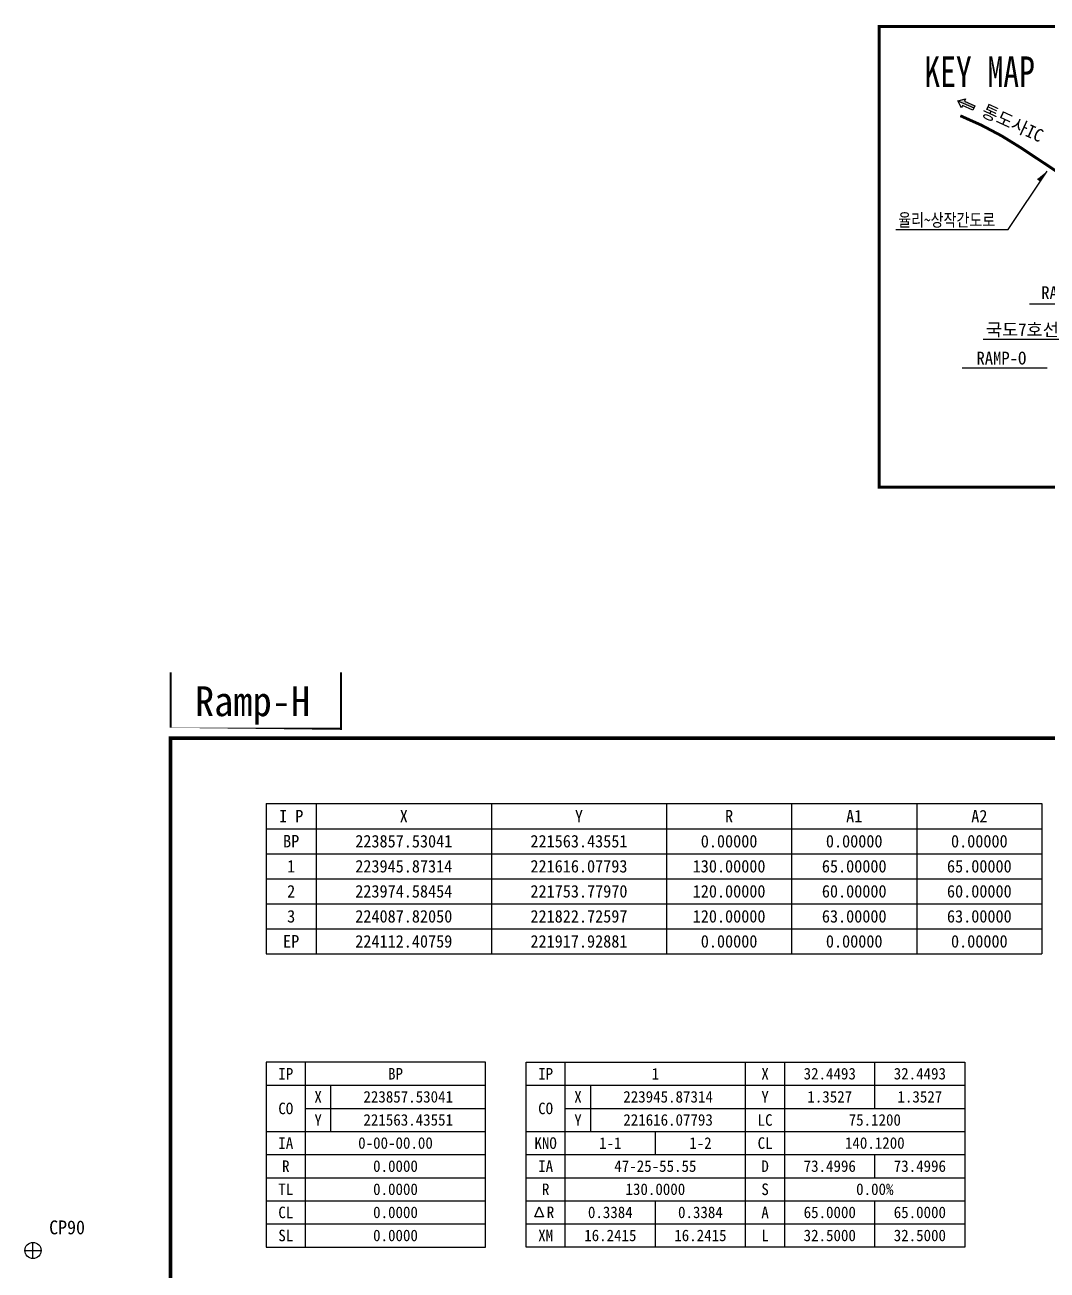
# Model space of a CAD drawing. Header units: metres. Extents: x 219215 to 220758, y 221330 to 222332.
# Drawn here: x 220025 to 220467, y 221793 to 222332 of the extents above; entities that cross this region are included whole.
import ezdxf
from ezdxf.enums import TextEntityAlignment as Align

# ---------------------------------------------------------------- set-up
doc = ezdxf.new("R2010")
doc.units = ezdxf.units.M
doc.linetypes.add('HIDDEN', pattern=[0.375, 0.25, -0.125])
for name, color, linetype in [('CA-ALGN-TBSM', 2, 'Continuous'), ('CA-ALGN-국도7호선', 2, 'Continuous'), ('CA-LEAL', 1, 'Continuous'), ('CA-TABL-LIN1', 4, 'Continuous'), ('CA-TABL-LIN2', 1, 'Continuous'), ('CA-TABL-TEX2', 3, 'Continuous'), ('CA-TEXT', 3, 'Continuous'), ('CV-SURV-SYMB', 3, 'Continuous'), ('CV-SURV-TEXT', 3, 'Continuous'), ('CZ-LIN1', 7, 'Continuous'), ('CZ-SYMB', 2, 'Continuous'), ('CZ-TEX1', 6, 'Continuous'), ('CZ-TEXT', 3, 'Continuous')]:
    doc.layers.add(name, color=color, linetype=linetype)
doc.styles.add('GHS', font='DotumChe.ttf')
doc.styles.add('GTXT', font='DotumChe.ttf')
doc.styles.add('Han_Romanstyle', font='DotumChe.ttf')
doc.styles.add('견고딕', font='DotumChe.ttf')
doc.styles.add('돋움체', font='DotumChe.ttf')

# ---------------------------------------------------------------- blocks, each defined once
blk = doc.blocks.new('CZDIRA2')
blk.add_hatch(color=256).paths.add_polyline_path([(0, 0), (0, -1.999999999999991), (9.333333333333256, -1.999999999999992), (9.333333333333256, -3.999999999999991), (14.66666666666663, 0)])
blk.add_line((14.66666666666663, 0), (0, 0))
blk.add_lwpolyline([(9.333333333333256, 4), (14.66666666666663, 0), (9.333333333333256, -3.999999999999991), (9.333333333333256, -1.999999999999992), (0, -1.999999999999992), (0, 2), (9.333333333333256, 2)], close=True)
blk = doc.blocks.new('CACTCRV')
at = {"layer": 'CA-TABL-LIN1'}
blk.add_line((-15.25, -20), (-15.25, 20), dxfattribs=at)
blk.add_lwpolyline([(-23.75, -20), (23.75, -20), (23.75, 20), (-23.75, 20)], close=True, dxfattribs=at)
at = {"layer": 'CA-TABL-LIN2'}
for p, q in [((-23.75, 15), (23.75, 15)), ((-9.75, 5), (-9.75, 15)), ((-15.25, 10), (23.75, 10)), ((-23.75, 5), (23.75, 5)), ((-23.75, 0), (23.75, 0)), ((-23.75, -5), (23.75, -5)), ((-23.75, -10), (23.75, -10)), ((-23.75, -15), (23.75, -15))]:
    blk.add_line(p, q, dxfattribs=at)
at = {"layer": 'CA-TABL-TEX2', "style": 'GTXT'}
for s, p in [('IP', (-19.5, 17.5)), ('X', (-12.5, 12.5)), ('CO', (-19.5, 10)), ('Y', (-12.5, 7.5)), ('IA', (-19.5, 2.5)), ('R', (-19.5, -2.5)), ('TL', (-19.5, -7.5)), ('CL', (-19.5, -12.5)), ('SL', (-19.5, -17.5))]:
    blk.add_text(s, height=2.5, dxfattribs=at).set_placement(p, align=Align.MIDDLE_CENTER)
at = {"layer": 'CA-TABL-TEX2', "style": 'GTXT', "flags": 4}
for tag, p in [('IPNO', (4.249999359919457, 17.50000162638025)), ('COX', (7, 12.5)), ('COY', (7, 7.5)), ('IA', (4.25, 2.5)), ('R', (4.25, -2.5)), ('TL', (4.25, -7.5)), ('CL', (4.25, -12.5)), ('SL', (4.25, -17.5))]:
    blk.add_attdef(tag, text='', height=2.5, dxfattribs=at).set_placement(p, align=Align.MIDDLE)
blk = doc.blocks.new('CACTSPR')
at = {"layer": 'CA-TABL-LIN1'}
for p, q in [((0, -20), (0, 20)), ((8.5, -20), (8.5, 20))]:
    blk.add_line(p, q, dxfattribs=at)
blk.add_lwpolyline([(47.4999999999709, -20), (-47.5, -20), (-47.5, 20), (47.4999999999709, 20)], close=True, dxfattribs=at)
blk.add_lwpolyline([(-39, -20), (-39, 20)], dxfattribs=at)
at = {"layer": 'CA-TABL-LIN2'}
for p, q in [((28, 10), (28, 20)), ((-47.5, 15), (47.4999999999709, 15)), ((-33.5, 5), (-33.5, 15)), ((-39, 10), (47.5, 10)), ((-47.5, 5), (47.4999999999709, 5)), ((-19.5, 0), (-19.5, 5)), ((-47.5, 0), (47.4999999999709, 0)), ((28, -5), (28, 0)), ((-47.5, -5), (47.4999999999709, -5)), ((-47.5, -10), (47.4999999999709, -10)), ((-19.5, -20), (-19.5, -10)), ((28, -20), (28, -10)), ((-47.5, -15), (47.4999999999709, -15))]:
    blk.add_line(p, q, dxfattribs=at)
at = {"layer": 'CA-TABL-TEX2'}
blk.add_lwpolyline([(-44.67101316927119, -11.30628069797876), (-43.72807519867274, -13.49389222546324), (-45.61395113986964, -13.49389222546324)], close=True, dxfattribs=at)
at = {"layer": 'CA-TABL-TEX2', "style": 'GTXT'}
for s, p in [('IP', (-43.25, 17.5)), ('X', (4.25, 17.5)), ('X', (-36.25, 12.5)), ('Y', (4.25, 12.5)), ('CO', (-43.25, 10)), ('Y', (-36.25, 7.5)), ('LC', (4.25, 7.5)), ('KNO', (-43.25, 2.5)), ('CL', (4.25, 2.5)), ('IA', (-43.25, -2.5)), ('D', (4.25, -2.5)), ('R', (-43.25, -7.5)), ('S', (4.25, -7.5)), ('A', (4.25, -12.5)), ('XM', (-43.25, -17.5)), ('L', (4.25, -17.5))]:
    blk.add_text(s, height=2.5, dxfattribs=at).set_placement(p, align=Align.MIDDLE_CENTER)
blk.add_text('R', height=2.5, dxfattribs=at).set_placement((-42.19743679772364, -12.48919197084615), align=Align.MIDDLE)
at = {"layer": 'CA-TABL-TEX2', "style": 'GTXT', "flags": 4}
for tag, p in [('IPNO', (-19.50000064008054, 17.50000162638025)), ('X1', (18.25, 17.5)), ('X2', (37.75, 17.5)), ('COX', (-16.75, 12.5)), ('Y1', (18.25, 12.5)), ('Y2', (37.75, 12.5)), ('COY', (-16.75, 7.5)), ('LC', (28, 7.5)), ('KNO1', (-29.25000064008054, 2.500001626380254)), ('KNO2', (-9.750000640080543, 2.500001626380254)), ('CL', (28, 2.5)), ('IA', (-19.50000064008054, -2.499998373619746)), ('D1', (18.25, -2.5)), ('D2', (37.75, -2.5)), ('R', (-19.50000064008054, -7.499998373619746)), ('S', (28, -7.5)), ('DR1', (-29.25000064008054, -12.49999837361975)), ('DR2', (-9.750000640080543, -12.49999837361975)), ('A1', (18.25, -12.5)), ('A2', (37.75, -12.5)), ('XM1', (-29.25000064008054, -17.49999837361975)), ('XM2', (-9.750000640080543, -17.49999837361975)), ('SL1', (18.25, -17.5)), ('SL2', (37.75, -17.5))]:
    blk.add_attdef(tag, text='', height=2.5, dxfattribs=at).set_placement(p, align=Align.MIDDLE)

msp = doc.modelspace()

# ---------------------------------------------------------------- hatches: boundary and pattern name
at = {"layer": 'CA-LEAL'}
msp.add_hatch(color=256, dxfattribs=at).paths.add_polyline_path([(220463.323387225, 222265.6408355749), (220464.6245358814, 222264.7738229517), (220467.4093190915, 222268.9530203893)])

# ---------------------------------------------------------------- linework, layer by layer
at = {"layer": 'CA-ALGN-국도7호선', "linetype": 'HIDDEN', "const_width": 1.233957823445038, "flags": 128}
msp.add_lwpolyline([(220482.5500477005, 222261.474472833), (220456.134471809, 222279.0048073262, 0.04973114304508963), (220429.8516625203, 222292.906521061, 0.04973114304508963)], format="xyb", dxfattribs=at)
at = {"layer": 'CA-LEAL'}
for p, q in [((220450.5322430914, 222243.6251483616), (220467.4093190915, 222268.9530203902)), ((220463.3233872251, 222265.6408355757), (220464.6245358814, 222264.7738229528)), ((220401.9947980281, 222243.6251483615), (220450.5322430914, 222243.6251483616)), ((220459.7540064393, 222211.4736653715), (220495.1990604634, 222211.4736653715)), ((220439.7319030686, 222196.1498457645), (220476.5177180192, 222196.1498457649)), ((220430.6553271615, 222183.8364993199), (220467.441142112, 222183.83649932))]:
    msp.add_line(p, q, dxfattribs=at)
at = {"layer": 'CA-TABL-LIN1', "linetype": 'Continuous'}
for p, q in [((220129.3261300017, 221995.1781866938), (220465.159463335, 221995.1781866938)), ((220129.3261300017, 221995.1781866938), (220129.3261300017, 221930.1781866938)), ((220150.9927966683, 221995.1781866938), (220150.9927966683, 221984.3448533604)), ((220226.8261300017, 221995.1781866938), (220226.8261300017, 221984.3448533604)), ((220302.659463335, 221995.1781866938), (220302.659463335, 221984.3448533604)), ((220356.8261300017, 221995.1781866938), (220356.8261300017, 221984.3448533604)), ((220410.9927966683, 221995.1781866938), (220410.9927966683, 221984.3448533604)), ((220465.159463335, 221995.1781866938), (220465.159463335, 221984.3448533604)), ((220129.3261300017, 221984.3448533604), (220150.9927966683, 221984.3448533604)), ((220150.9927966683, 221984.3448533604), (220226.8261300017, 221984.3448533604)), ((220150.9927966683, 221984.3448533604), (220150.9927966683, 221973.5115200271)), ((220226.8261300017, 221984.3448533604), (220302.659463335, 221984.3448533604)), ((220226.8261300017, 221984.3448533604), (220226.8261300017, 221973.5115200271)), ((220302.659463335, 221984.3448533604), (220356.8261300017, 221984.3448533604)), ((220302.659463335, 221984.3448533604), (220302.659463335, 221973.5115200271)), ((220356.8261300017, 221984.3448533604), (220410.9927966683, 221984.3448533604)), ((220356.8261300017, 221984.3448533604), (220356.8261300017, 221973.5115200271)), ((220410.9927966683, 221984.3448533604), (220465.159463335, 221984.3448533604)), ((220410.9927966683, 221984.3448533604), (220410.9927966683, 221973.5115200271)), ((220465.159463335, 221984.3448533604), (220465.159463335, 221973.5115200271)), ((220129.3261300017, 221973.5115200271), (220150.9927966683, 221973.5115200271)), ((220150.9927966683, 221973.5115200271), (220226.8261300017, 221973.5115200271)), ((220150.9927966683, 221973.5115200271), (220150.9927966683, 221962.6781866938)), ((220226.8261300017, 221973.5115200271), (220302.659463335, 221973.5115200271)), ((220226.8261300017, 221973.5115200271), (220226.8261300017, 221962.6781866938)), ((220302.659463335, 221973.5115200271), (220356.8261300017, 221973.5115200271)), ((220302.659463335, 221973.5115200271), (220302.659463335, 221962.6781866938)), ((220356.8261300017, 221973.5115200271), (220410.9927966683, 221973.5115200271)), ((220356.8261300017, 221973.5115200271), (220356.8261300017, 221962.6781866938)), ((220410.9927966683, 221973.5115200271), (220465.159463335, 221973.5115200271)), ((220410.9927966683, 221973.5115200271), (220410.9927966683, 221962.6781866938)), ((220465.159463335, 221973.5115200271), (220465.159463335, 221962.6781866938)), ((220129.3261300017, 221962.6781866938), (220150.9927966683, 221962.6781866938)), ((220150.9927966683, 221962.6781866938), (220226.8261300017, 221962.6781866938)), ((220150.9927966683, 221962.6781866938), (220150.9927966683, 221951.8448533604)), ((220226.8261300017, 221962.6781866938), (220302.659463335, 221962.6781866938)), ((220226.8261300017, 221962.6781866938), (220226.8261300017, 221951.8448533604)), ((220302.659463335, 221962.6781866938), (220356.8261300017, 221962.6781866938)), ((220302.659463335, 221962.6781866938), (220302.659463335, 221951.8448533604)), ((220356.8261300017, 221962.6781866938), (220410.9927966683, 221962.6781866938)), ((220356.8261300017, 221962.6781866938), (220356.8261300017, 221951.8448533604)), ((220410.9927966683, 221962.6781866938), (220465.159463335, 221962.6781866938)), ((220410.9927966683, 221962.6781866938), (220410.9927966683, 221951.8448533604)), ((220465.159463335, 221962.6781866938), (220465.159463335, 221951.8448533605)), ((220129.3261300017, 221951.8448533604), (220150.9927966683, 221951.8448533604)), ((220150.9927966683, 221951.8448533604), (220226.8261300017, 221951.8448533604)), ((220150.9927966683, 221951.8448533604), (220150.9927966683, 221941.0115200271)), ((220226.8261300017, 221951.8448533604), (220302.659463335, 221951.8448533604)), ((220226.8261300017, 221951.8448533604), (220226.8261300017, 221941.0115200271)), ((220302.659463335, 221951.8448533604), (220356.8261300017, 221951.8448533604)), ((220302.659463335, 221951.8448533604), (220302.659463335, 221941.0115200271)), ((220356.8261300017, 221951.8448533604), (220410.9927966683, 221951.8448533604)), ((220356.8261300017, 221951.8448533604), (220356.8261300017, 221941.0115200271)), ((220410.9927966683, 221951.8448533604), (220465.159463335, 221951.8448533605)), ((220410.9927966683, 221951.8448533604), (220410.9927966683, 221941.0115200271)), ((220465.159463335, 221951.8448533605), (220465.159463335, 221941.0115200271)), ((220129.3261300017, 221941.0115200271), (220150.9927966683, 221941.0115200271)), ((220150.9927966683, 221941.0115200271), (220226.8261300017, 221941.0115200271)), ((220150.9927966683, 221941.0115200271), (220150.9927966684, 221930.1781866938)), ((220226.8261300017, 221941.0115200271), (220302.659463335, 221941.0115200271)), ((220226.8261300017, 221941.0115200271), (220226.8261300017, 221930.1781866938)), ((220302.659463335, 221941.0115200271), (220356.8261300017, 221941.0115200271)), ((220302.659463335, 221941.0115200271), (220302.659463335, 221930.1781866938)), ((220356.8261300017, 221941.0115200271), (220410.9927966683, 221941.0115200271)), ((220356.8261300017, 221941.0115200271), (220356.8261300017, 221930.1781866938)), ((220410.9927966683, 221941.0115200271), (220465.159463335, 221941.0115200271)), ((220410.9927966683, 221941.0115200271), (220410.9927966684, 221930.1781866938)), ((220465.159463335, 221941.0115200271), (220465.159463335, 221930.1781866938)), ((220129.3261300017, 221930.1781866938), (220150.9927966684, 221930.1781866938)), ((220150.9927966684, 221930.1781866938), (220226.8261300017, 221930.1781866938)), ((220226.8261300017, 221930.1781866938), (220302.659463335, 221930.1781866938)), ((220302.659463335, 221930.1781866938), (220356.8261300017, 221930.1781866938)), ((220356.8261300017, 221930.1781866938), (220410.9927966684, 221930.1781866938)), ((220410.9927966684, 221930.1781866938), (220465.159463335, 221930.1781866938))]:
    msp.add_line(p, q, dxfattribs=at)
at = {"layer": 'CV-SURV-SYMB'}
for p, q in [((220024.8797354299, 221801.7892910417), (220031.8797354299, 221801.7892910417)), ((220028.3797354299, 221798.2892910417), (220028.3797354299, 221805.2892910417))]:
    msp.add_line(p, q, dxfattribs=at)
msp.add_circle((220028.3797354299, 221801.7892910417), 3.5, dxfattribs=at)
msp.add_point((220028.3797354299, 221801.7892910417), dxfattribs=at)
at = {"layer": 'CZ-LIN1'}
for points, const_width in [([(220394.6541167657, 222132.1384858694), (220757.085985998, 222132.1384858694), (220757.085985998, 222331.5839252784), (220394.6541167661, 222331.5839252784)], 1.274129999999999), ([(220161.774286513, 222027.5633374176), (220161.7742865126, 222052.0254755128), (220087.9380964805, 222052.0254755116), (220087.9380964809, 222027.5633374165)], 0.8999999999999999), ([(220087.9380964809, 222023.4943509741), (220726.8571306111, 222023.4943509741), (220726.8571306111, 221398.671595276), (220087.9380964809, 221398.671595276)], 1.5)]:
    msp.add_lwpolyline(points, close=True, dxfattribs=dict(at, const_width=const_width))

# ---------------------------------------------------------------- block references
at = {"layer": 'CA-ALGN-TBSM'}
ref = msp.add_blockref('CACTCRV', (220176.8261300017, 221843.2679628433), dxfattribs=dict(at, xscale=2, yscale=2, zscale=2))
ref.add_attrib('IPNO', 'BP', dxfattribs={"layer": 'CA-TABL-TEX2', "height": 5, "style": 'GTXT'}).set_placement((220185.3261287215, 221878.2679660961), align=Align.MIDDLE)
ref.add_attrib('COX', '223857.53041', dxfattribs={"layer": 'CA-TABL-TEX2', "height": 5, "style": 'GTXT'}).set_placement((220190.8261300017, 221868.2679628433), align=Align.MIDDLE)
ref.add_attrib('COY', '221563.43551', dxfattribs={"layer": 'CA-TABL-TEX2', "height": 5, "style": 'GTXT'}).set_placement((220190.8261300017, 221858.2679628433), align=Align.MIDDLE)
ref.add_attrib('IA', '0-00-00.00', dxfattribs={"layer": 'CA-TABL-TEX2', "height": 5, "style": 'GTXT'}).set_placement((220185.3261300017, 221848.2679628433), align=Align.MIDDLE)
ref.add_attrib('R', '0.0000', dxfattribs={"layer": 'CA-TABL-TEX2', "height": 5, "style": 'GTXT'}).set_placement((220185.3261300017, 221838.2679628433), align=Align.MIDDLE)
ref.add_attrib('TL', '0.0000', dxfattribs={"layer": 'CA-TABL-TEX2', "height": 5, "style": 'GTXT'}).set_placement((220185.3261300017, 221828.2679628433), align=Align.MIDDLE)
ref.add_attrib('CL', '0.0000', dxfattribs={"layer": 'CA-TABL-TEX2', "height": 5, "style": 'GTXT'}).set_placement((220185.3261300017, 221818.2679628433), align=Align.MIDDLE)
ref.add_attrib('SL', '0.0000', dxfattribs={"layer": 'CA-TABL-TEX2', "height": 5, "style": 'GTXT'}).set_placement((220185.3261300017, 221808.2679628433), align=Align.MIDDLE)
ref = msp.add_blockref('CACTSPR', (220336.8261300017, 221843.2679628433), dxfattribs=dict(at, xscale=2, yscale=2, zscale=2))
ref.add_attrib('IPNO', '1', dxfattribs={"layer": 'CA-TABL-TEX2', "height": 5, "style": 'GTXT'}).set_placement((220297.8261287215, 221878.2679660961), align=Align.MIDDLE)
ref.add_attrib('COX', '223945.87314', dxfattribs={"layer": 'CA-TABL-TEX2', "height": 5, "style": 'GTXT'}).set_placement((220303.3261300017, 221868.2679628433), align=Align.MIDDLE)
ref.add_attrib('COY', '221616.07793', dxfattribs={"layer": 'CA-TABL-TEX2', "height": 5, "style": 'GTXT'}).set_placement((220303.3261300017, 221858.2679628433), align=Align.MIDDLE)
ref.add_attrib('KNO1', '1-1', dxfattribs={"layer": 'CA-TABL-TEX2', "height": 5, "style": 'GTXT'}).set_placement((220278.3261287215, 221848.2679660961), align=Align.MIDDLE)
ref.add_attrib('KNO2', '1-2', dxfattribs={"layer": 'CA-TABL-TEX2', "height": 5, "style": 'GTXT'}).set_placement((220317.3261287215, 221848.2679660961), align=Align.MIDDLE)
ref.add_attrib('IA', '47-25-55.55', dxfattribs={"layer": 'CA-TABL-TEX2', "height": 5, "style": 'GTXT'}).set_placement((220297.8261287215, 221838.2679660961), align=Align.MIDDLE)
ref.add_attrib('R', '130.0000', dxfattribs={"layer": 'CA-TABL-TEX2', "height": 5, "style": 'GTXT'}).set_placement((220297.8261287215, 221828.2679660961), align=Align.MIDDLE)
ref.add_attrib('DR1', '0.3384', dxfattribs={"layer": 'CA-TABL-TEX2', "height": 5, "style": 'GTXT'}).set_placement((220278.3261287215, 221818.2679660961), align=Align.MIDDLE)
ref.add_attrib('DR2', '0.3384', dxfattribs={"layer": 'CA-TABL-TEX2', "height": 5, "style": 'GTXT'}).set_placement((220317.3261287215, 221818.2679660961), align=Align.MIDDLE)
ref.add_attrib('XM1', '16.2415', dxfattribs={"layer": 'CA-TABL-TEX2', "height": 5, "style": 'GTXT'}).set_placement((220278.3261287215, 221808.2679660961), align=Align.MIDDLE)
ref.add_attrib('XM2', '16.2415', dxfattribs={"layer": 'CA-TABL-TEX2', "height": 5, "style": 'GTXT'}).set_placement((220317.3261287215, 221808.2679660961), align=Align.MIDDLE)
ref.add_attrib('X1', '32.4493', dxfattribs={"layer": 'CA-TABL-TEX2', "height": 5, "style": 'GTXT'}).set_placement((220373.3261300017, 221878.2679628433), align=Align.MIDDLE)
ref.add_attrib('X2', '32.4493', dxfattribs={"layer": 'CA-TABL-TEX2', "height": 5, "style": 'GTXT'}).set_placement((220412.3261300017, 221878.2679628433), align=Align.MIDDLE)
ref.add_attrib('Y1', '1.3527', dxfattribs={"layer": 'CA-TABL-TEX2', "height": 5, "style": 'GTXT'}).set_placement((220373.3261300017, 221868.2679628433), align=Align.MIDDLE)
ref.add_attrib('Y2', '1.3527', dxfattribs={"layer": 'CA-TABL-TEX2', "height": 5, "style": 'GTXT'}).set_placement((220412.3261300017, 221868.2679628433), align=Align.MIDDLE)
ref.add_attrib('LC', '75.1200', dxfattribs={"layer": 'CA-TABL-TEX2', "height": 5, "style": 'GTXT'}).set_placement((220392.8261300017, 221858.2679628433), align=Align.MIDDLE)
ref.add_attrib('CL', '140.1200', dxfattribs={"layer": 'CA-TABL-TEX2', "height": 5, "style": 'GTXT'}).set_placement((220392.8261300017, 221848.2679628433), align=Align.MIDDLE)
ref.add_attrib('D1', '73.4996', dxfattribs={"layer": 'CA-TABL-TEX2', "height": 5, "style": 'GTXT'}).set_placement((220373.3261300017, 221838.2679628433), align=Align.MIDDLE)
ref.add_attrib('D2', '73.4996', dxfattribs={"layer": 'CA-TABL-TEX2', "height": 5, "style": 'GTXT'}).set_placement((220412.3261300017, 221838.2679628433), align=Align.MIDDLE)
ref.add_attrib('S', '0.00%', dxfattribs={"layer": 'CA-TABL-TEX2', "height": 5, "style": 'GTXT'}).set_placement((220392.8261300017, 221828.2679628433), align=Align.MIDDLE)
ref.add_attrib('A1', '65.0000', dxfattribs={"layer": 'CA-TABL-TEX2', "height": 5, "style": 'GTXT'}).set_placement((220373.3261300017, 221818.2679628433), align=Align.MIDDLE)
ref.add_attrib('A2', '65.0000', dxfattribs={"layer": 'CA-TABL-TEX2', "height": 5, "style": 'GTXT'}).set_placement((220412.3261300017, 221818.2679628433), align=Align.MIDDLE)
ref.add_attrib('SL1', '32.5000', dxfattribs={"layer": 'CA-TABL-TEX2', "height": 5, "style": 'GTXT'}).set_placement((220373.3261300017, 221808.2679628433), align=Align.MIDDLE)
ref.add_attrib('SL2', '32.5000', dxfattribs={"layer": 'CA-TABL-TEX2', "height": 5, "style": 'GTXT'}).set_placement((220412.3261300017, 221808.2679628433), align=Align.MIDDLE)
at = {"layer": 'CZ-SYMB', "xscale": 0.5246419317563367, "yscale": 0.5246419317554682, "zscale": 0.5246419317368358, "rotation": 156.0590272516848}
msp.add_blockref('CZDIRA2', (220435.7364727755, 222296.287282461), dxfattribs=at)

# ---------------------------------------------------------------- texts
at = {"layer": 'CA-TABL-TEX2', "lineweight": 0, "style": 'GHS'}
for s, p in [('I P', (220140.159463335, 221987.0531866938)), ('X', (220188.909463335, 221987.0531866938)), ('Y', (220264.7427966683, 221987.0531866938)), ('R', (220329.7427966683, 221987.0531866938)), ('A1', (220383.909463335, 221987.0531866938)), ('A2', (220438.0761300017, 221987.0531866938)), ('BP', (220140.159463335, 221976.2198533604)), ('223857.53041', (220188.909463335, 221976.2198533604)), ('221563.43551', (220264.7427966683, 221976.2198533604)), ('0.00000', (220329.7427966683, 221976.2198533604)), ('0.00000', (220383.909463335, 221976.2198533604)), ('0.00000', (220438.0761300017, 221976.2198533604)), ('1', (220140.159463335, 221965.3865200271)), ('223945.87314', (220188.909463335, 221965.3865200271)), ('221616.07793', (220264.7427966683, 221965.3865200271)), ('130.00000', (220329.7427966683, 221965.3865200271)), ('65.00000', (220383.909463335, 221965.3865200271)), ('65.00000', (220438.0761300017, 221965.3865200271)), ('2', (220140.159463335, 221954.5531866938)), ('223974.58454', (220188.909463335, 221954.5531866938)), ('221753.77970', (220264.7427966683, 221954.5531866938)), ('120.00000', (220329.7427966683, 221954.5531866938)), ('60.00000', (220383.909463335, 221954.5531866938)), ('60.00000', (220438.0761300017, 221954.5531866938)), ('3', (220140.159463335, 221943.7198533605)), ('224087.82050', (220188.909463335, 221943.7198533604)), ('221822.72597', (220264.7427966683, 221943.7198533604)), ('120.00000', (220329.7427966683, 221943.7198533604)), ('63.00000', (220383.909463335, 221943.7198533605)), ('63.00000', (220438.0761300017, 221943.7198533604)), ('EP', (220140.159463335, 221932.8865200271)), ('224112.40759', (220188.909463335, 221932.8865200271)), ('221917.92881', (220264.7427966683, 221932.8865200271)), ('0.00000', (220329.7427966683, 221932.8865200271)), ('0.00000', (220383.909463335, 221932.8865200271)), ('0.00000', (220438.0761300017, 221932.8865200271))]:
    msp.add_text(s, height=5.416666666666666, dxfattribs=at).set_placement(p, align=Align.CENTER)
at = {"layer": 'CA-TEXT', "style": '돋움체', "width": 0.8}
msp.add_text('율리~상작간도로', height=5.570539074617034, dxfattribs=at).set_placement((220402.9363534009, 222245.0016250453, -307.6950955124167))
at = {"layer": 'CA-TEXT', "style": '돋움체'}
for s, p in [('RAMP-G', (220464.8671025691, 222213.5211605387, -205.1300636749446)), ('국도7호선', (220440.9375256722, 222197.5263224485, -307.6950955124167)), ('RAMP-O', (220436.8288533157, 222185.2129760037, -307.6950955124167))]:
    msp.add_text(s, height=5.570539074617034, dxfattribs=at).set_placement(p)
at = {"layer": 'CV-SURV-TEXT', "style": 'Han_Romanstyle'}
msp.add_text('CP90', height=6, dxfattribs=at).set_placement((220035.3797354299, 221808.7892910417))
at = {"layer": 'CZ-TEX1', "style": '견고딕', "width": 0.8}
msp.add_text('KEY MAP', height=13.22097667976827, dxfattribs=at).set_placement((220438.1913176471, 222305.364786282), align=Align.CENTER)
at = {"layer": 'CZ-TEX1', "style": '돋움체'}
msp.add_text('Ramp-H', height=12.86399999794176, dxfattribs=at).set_placement((220098.4890179898, 222033.0668393713))
at = {"layer": 'CZ-TEXT', "style": '돋움체'}
msp.add_text('통도사IC', height=5.570539074617034, rotation=335.2770357318093, dxfattribs=at).set_placement((220438.5019369482, 222293.1090700999, -307.6950955124167))

doc.saveas('drawing.dxf')
